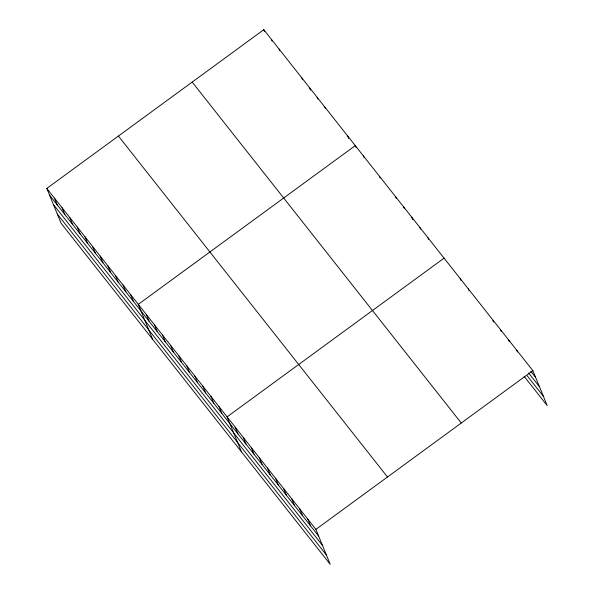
<?xml version="1.0" encoding="UTF-8"?>
<svg xmlns="http://www.w3.org/2000/svg" width="594" height="594" viewBox="0 0 594 594"><rect width="100%" height="100%" fill="white"/><g stroke="black" fill="none" stroke-linecap="round" stroke-linejoin="round"><path stroke-width="0.89" d="M46.807 188.424L315.889 529.388L330.212 564.3L61.13 223.344L46.807 188.424L263.788 29.7L532.87 370.656L547.193 405.576L524.049 376.247M444.074 258.145L227.094 416.869L241.416 451.782M315.889 529.388L532.87 370.656M530.806 371.295L535.647 377.428M528.697 373.077L539.456 386.716M527.234 375.831L543.384 396.287M192.189 82.083L461.271 423.039M118.414 136.048L387.496 477.004M49.584 195.196L318.666 536.152M53.393 204.484L322.475 545.441M57.321 214.055L326.403 555.011M516.728 350.2L517.419 351.893M508.657 339.976L509.348 341.669M500.586 329.744L501.277 331.437M492.857 320.359L493.555 322.052M468.295 288.833L468.985 290.518M460.224 278.601L460.914 280.294M427.932 237.682L428.623 239.375M419.854 227.457L420.552 229.15M411.783 217.226L412.823 219.765M403.712 207.002L404.41 208.694M395.641 196.77L396.332 198.463M379.492 176.314L380.19 178.007M363.35 155.858L364.048 157.544M355.969 147.319L355.279 145.627L138.298 304.351L152.613 339.263M347.653 135.967L348.693 138.506M324.784 106.987L325.475 108.68M317.159 97.327L317.849 99.012M309.533 87.66L310.573 90.199M301.908 78L302.606 79.693M279.039 49.02L279.729 50.713M271.413 39.36L272.104 41.053M263.788 29.7L264.486 31.393M307.818 519.156L310.595 525.928M299.747 508.932L302.524 515.696M291.676 498.7L294.453 505.472M283.605 488.468L286.375 495.24M275.527 478.244L278.304 485.008M267.456 468.013L270.233 474.784M259.385 457.788L262.162 464.553M251.314 447.557L254.091 454.328M243.236 437.325L246.013 444.097M235.165 427.101L237.942 433.865M219.023 406.638L221.8 413.409M210.952 396.413L213.729 403.178M202.873 386.182L205.65 392.953M194.802 375.957L197.579 382.722M186.731 365.726L189.508 372.497M178.66 355.494L181.437 362.266M170.589 345.27L173.366 352.034M162.511 335.038L165.288 341.81M154.44 324.814L157.217 331.578M146.369 314.582L149.146 321.354M130.673 294.691L133.45 301.462M123.047 285.031L125.824 291.803M115.422 275.371L118.199 282.143M107.804 265.711L110.573 272.483M100.178 256.051L102.955 262.823M92.553 246.391L95.33 253.155M84.927 236.731L87.704 243.495M77.302 227.071L80.079 233.836M69.684 217.411L72.453 224.176M62.058 207.752L64.835 214.516M54.433 198.084L57.21 204.856"/></g></svg>
